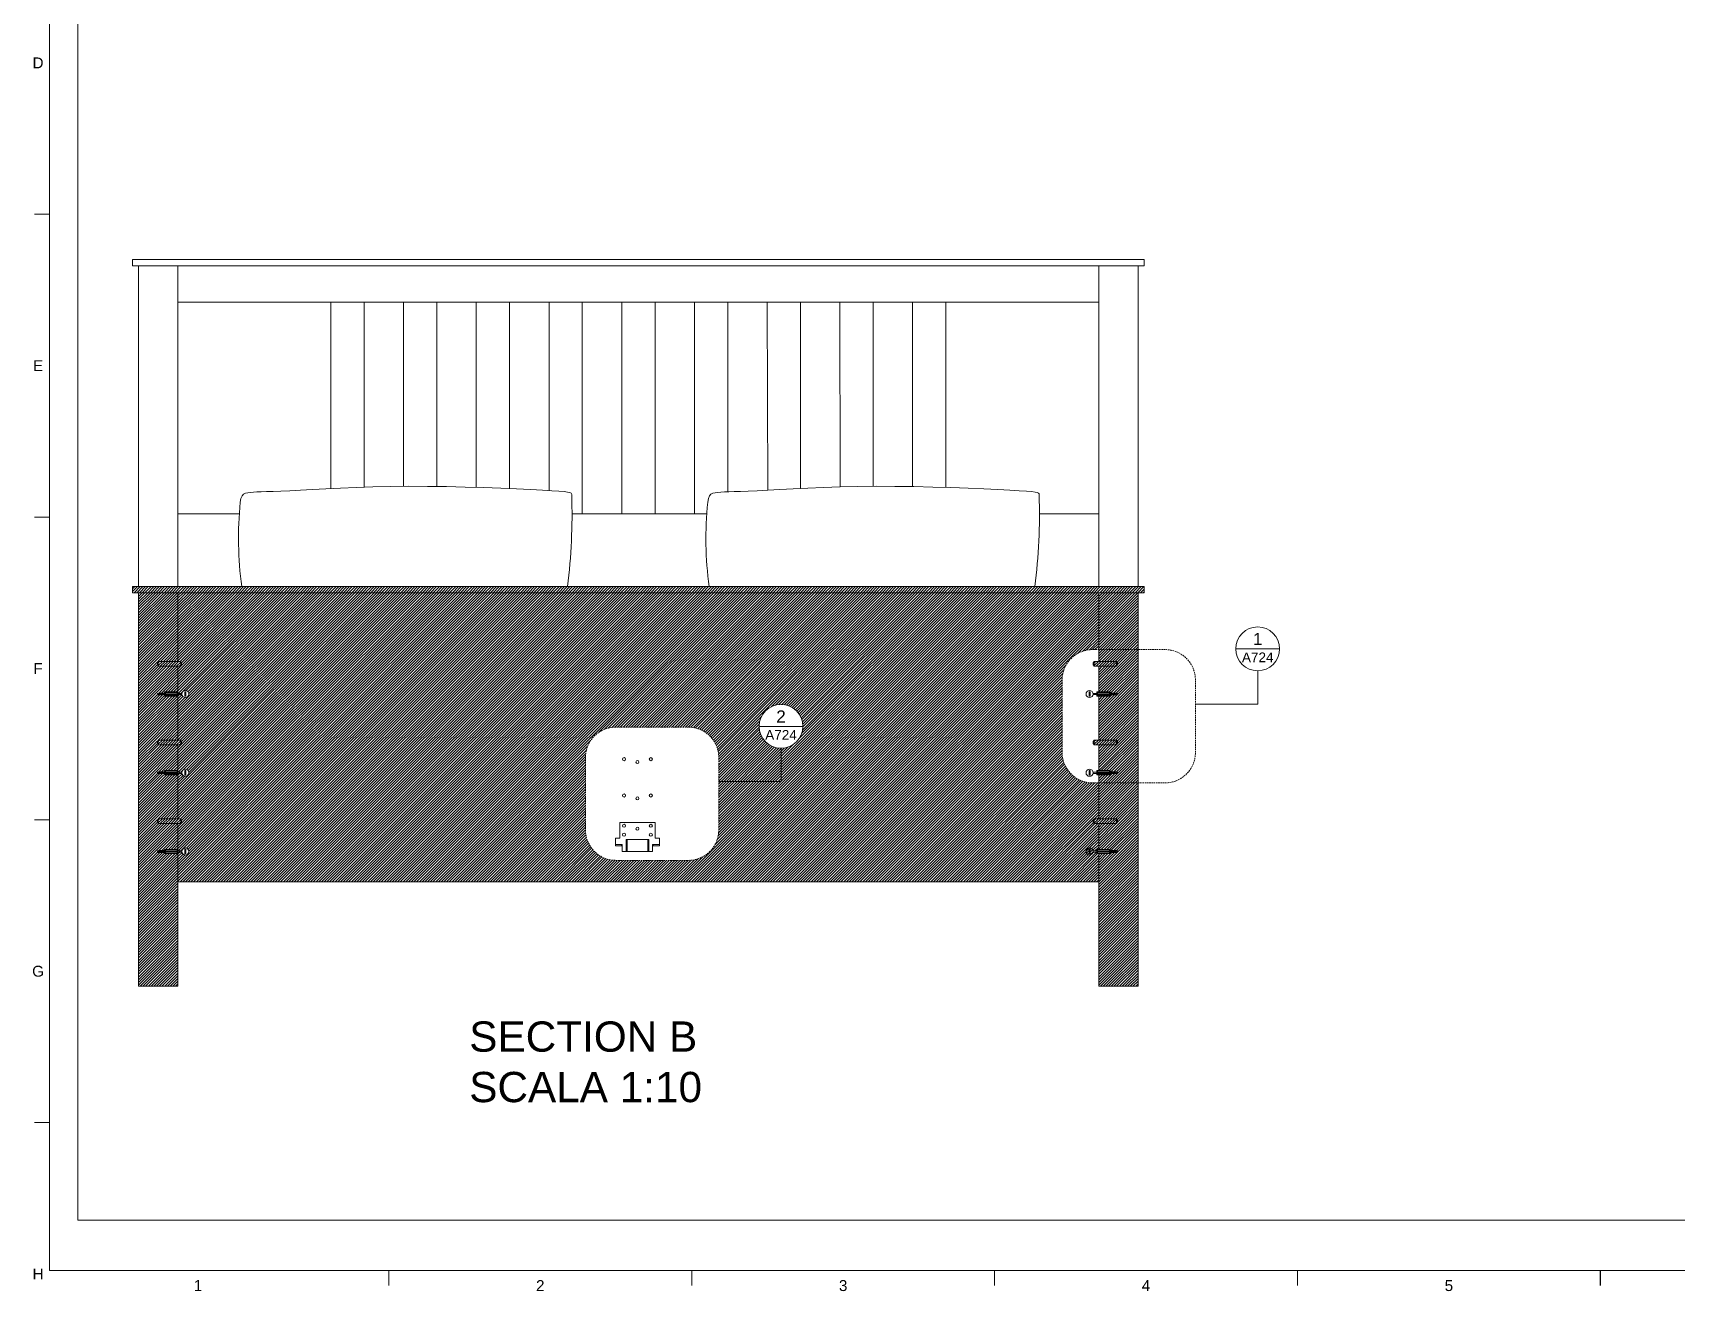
# Paper-space layout 'A721' of a CAD drawing. Header units: centimetres, sheet in millimetres. Extents: x 14 to 580, y 6 to 411.
# Drawn here: x 14.4 to 285.7, y 5.7 to 213.5 of the extents above; entities that cross this region are included whole.
import ezdxf
from ezdxf.enums import TextEntityAlignment as Align

# ---------------------------------------------------------------- set-up
doc = ezdxf.new("R2010")
doc.units = ezdxf.units.CM
doc.linetypes.add('DASHED', pattern=[0.75, 0.5, -0.25])
for name, color, linetype, lineweight in [('A-ANNO-SYMB', 3, 'Continuous', 18), ('A-ELEV-MBE', 8, 'Continuous', 18), ('A-SECT-MCUT1', 7, 'Continuous', 13), ('G-ANNO-NPLT', 2, 'Continuous', 18), ('G-ANNO-TEXT', 3, 'Continuous', 18), ('G-ANNO-TTLB', 3, 'Continuous', 18)]:
    doc.layers.add(name, color=color, linetype=linetype, lineweight=lineweight)
doc.styles.add('ARIAL', font='arial.ttf')
pattern_1 = [(45, (-1206.0483, 437.87642), (-0.2245064, 0.2245064), [])]

# ---------------------------------------------------------------- blocks, each defined once
blk = doc.blocks.new('DETAGLI')
at = {"layer": 'A-ANNO-SYMB', "linetype": 'Continuous'}
blk.add_line((486.66, 356.17), (504.76, 356.17), dxfattribs=at)
blk.add_circle((495.71, 356.17), 9.05, dxfattribs=at)
for tag, p in [('TAVOLA', (495.71, 362.76)), ('SEZIONE', (495.71, 354.67))]:
    blk.add_attdef(tag, text='', height=5, dxfattribs=at).set_placement(p, align=Align.TOP_CENTER)

psp = doc.layouts.new('A721')

# ---------------------------------------------------------------- hatches: boundary and pattern name
at = {"layer": 'A-ELEV-MBE'}
h = psp.add_hatch(dxfattribs=at)
h.set_pattern_fill('ANSI31', color=256, scale=0.1)
h.set_pattern_definition(pattern_1)
h.paths.add_polyline_path([(197.88, 122.03), (196.88, 122.03), (190.38, 122.03), (38.38, 122.03), (31.88, 122.03), (30.88, 122.03), (30.88, 121.03), (197.88, 121.03)])
h = psp.add_hatch(dxfattribs=at)
h.set_pattern_fill('ANSI31', color=256, scale=0.1)
h.set_pattern_definition(pattern_1)
h.paths.add_polyline_path([(38.38, 77.94), (35.94, 77.94), (36.01, 78.18), (35.89, 78.18), (35.86, 78.09), (35.36, 78.09), (35.39, 78.18), (35.26, 78.18), (35.24, 78.09), (34.98, 78.09), (34.98, 78.41), (35.21, 78.41), (35.23, 78.49), (35.48, 78.49), (35.48, 78.49), (35.85, 78.49), (35.83, 78.41), (35.95, 78.41), (36.02, 78.64), (38.38, 78.64), (38.38, 82.89), (35.13, 82.89), (34.98, 83.14), (34.98, 83.69), (38.38, 83.69), (38.38, 90.94), (35.94, 90.94), (36.01, 91.18), (35.89, 91.18), (35.86, 91.09), (35.36, 91.09), (35.39, 91.18), (35.26, 91.18), (35.24, 91.09), (34.98, 91.09), (34.98, 91.41), (35.21, 91.41), (35.23, 91.49), (35.48, 91.49), (35.48, 91.49), (35.85, 91.49), (35.83, 91.41), (35.95, 91.41), (36.02, 91.64), (38.38, 91.64), (38.38, 95.89), (35.13, 95.89), (34.98, 96.14), (34.98, 96.69), (38.38, 96.69), (38.38, 103.94), (35.94, 103.94), (36.01, 104.18), (35.89, 104.18), (35.86, 104.09), (35.36, 104.09), (35.39, 104.18), (35.26, 104.18), (35.24, 104.09), (34.98, 104.09), (34.98, 104.41), (35.21, 104.41), (35.23, 104.49), (35.48, 104.49), (35.48, 104.49), (35.85, 104.49), (35.83, 104.41), (35.95, 104.41), (36.02, 104.64), (38.38, 104.64), (38.38, 108.89), (35.13, 108.89), (34.98, 109.14), (34.98, 109.69), (38.38, 109.69), (38.38, 121.03), (31.88, 121.03), (31.88, 56.03), (38.38, 56.03)])
h = psp.add_hatch(dxfattribs=at)
h.set_pattern_fill('ANSI31', color=256, scale=0.1)
h.paths.add_polyline_path([(189.34, 111.63), (190.38, 111.63), (190.38, 121.03), (38.38, 121.03), (38.38, 109.69), (38.83, 109.69), (38.98, 109.44), (38.98, 109.14), (38.83, 108.89), (38.38, 108.89), (38.38, 104.64), (38.38, 104.39), (39.03, 104.39, -0.916908), (40.18, 104.29, -0.916908), (39.03, 104.19), (38.38, 104.19), (38.38, 103.94), (38.38, 96.69), (38.83, 96.69), (38.98, 96.44), (38.98, 96.14), (38.83, 95.89), (38.38, 95.89), (38.38, 91.64), (38.38, 91.39), (39.03, 91.39, -0.916908), (40.18, 91.29, -0.916908), (39.03, 91.19), (38.38, 91.19), (38.38, 90.94), (38.38, 83.69), (38.83, 83.69), (38.98, 83.44), (38.98, 83.14), (38.83, 82.89), (38.38, 82.89), (38.38, 78.64), (38.38, 78.39), (39.03, 78.39, -0.916908), (40.18, 78.29, -0.916908), (39.03, 78.19), (38.38, 78.19), (38.38, 77.94), (38.38, 73.29), (190.38, 73.29), (190.38, 77.94), (190.08, 77.94), (190.08, 78.19), (189.43, 78.19, -0.916908), (188.28, 78.29, -0.916908), (189.43, 78.39), (190.08, 78.39), (190.08, 78.64), (190.2, 78.64), (190.38, 78.64), (190.38, 82.89), (189.63, 82.89), (189.48, 83.14), (189.48, 83.44), (189.63, 83.69), (190.38, 83.69), (190.38, 89.63), (189.34, 89.63, -0.414214), (184.34, 94.63), (184.34, 106.63, -0.414214)])
h.paths.add_polyline_path([(110.65, 98.83), (122.65, 98.83, -0.414214), (127.65, 93.83), (127.65, 89.83), (137.93, 89.83), (137.93, 95.33, -0.414214), (134.31, 98.95, -1), (141.55, 98.95, -0.414214), (137.93, 95.33), (137.93, 89.83), (127.65, 89.83), (127.65, 81.83, -0.414214), (122.65, 76.83), (110.65, 76.83, -0.414214), (105.65, 81.83), (105.65, 93.83, -0.414214)], flags=16)
h.paths.add_polyline_path([(112.26, 93.54, -1), (111.76, 93.54, -1)], flags=0)
h.paths.add_polyline_path([(114.48, 93.06, -1), (113.98, 93.06, -1)], flags=0)
h.paths.add_polyline_path([(116.69, 93.54, -1), (116.19, 93.54, -1)], flags=0)
h.paths.add_polyline_path([(112.26, 87.54, -1), (111.76, 87.54, -1)], flags=0)
h.paths.add_polyline_path([(114.48, 87.06, -1), (113.98, 87.06, -1)], flags=0)
h.paths.add_polyline_path([(116.69, 87.54, -1), (116.19, 87.54, -1)], flags=0)
h.paths.add_polyline_path([(111.31, 83.1), (117.15, 83.1), (117.15, 80.5), (117.87, 80.5), (117.87, 79.25), (116.83, 79.25), (116.83, 79.46), (116.73, 79.46), (116.73, 78.29), (111.73, 78.29), (111.73, 79.46), (111.62, 79.46), (111.62, 79.25), (110.58, 79.25), (110.58, 80.5), (111.31, 80.5)], flags=0)
h.paths.add_polyline_path([(112.26, 82.54, -1), (111.76, 82.54, -1)], flags=0)
h.paths.add_polyline_path([(114.48, 82.06, -1), (113.98, 82.06, -1)], flags=0)
h.paths.add_polyline_path([(112.26, 81.07, -1), (111.76, 81.07, -1)], flags=0)
h.paths.add_polyline_path([(116.69, 82.54, -1), (116.19, 82.54, -1)], flags=0)
h.paths.add_polyline_path([(116.69, 81.07, -1), (116.19, 81.07, -1)], flags=0)
h.paths.add_polyline_path([(136.65, 99.08), (139.21, 99.08), (139.21, 102.1), (136.65, 102.1)], flags=8)
h.paths.add_polyline_path([(134.92, 96.35), (140.95, 96.35), (140.95, 98.76), (134.92, 98.76)], flags=24)
h = psp.add_hatch(dxfattribs=at)
h.set_pattern_fill('ANSI31', color=256, scale=0.1)
h.set_pattern_definition(pattern_1)
h.paths.add_polyline_path([(196.88, 121.03), (190.38, 121.03), (190.38, 109.69), (193.33, 109.69), (193.48, 109.44), (193.48, 108.89), (190.38, 108.89), (190.38, 104.64), (192.28, 104.64), (192.28, 103.94), (190.38, 103.94), (190.38, 96.69), (193.33, 96.69), (193.48, 96.44), (193.48, 95.89), (190.38, 95.89), (190.38, 91.64), (192.28, 91.64), (192.28, 90.94), (190.38, 90.94), (190.38, 83.69), (193.33, 83.69), (193.48, 83.44), (193.48, 82.89), (190.38, 82.89), (190.38, 78.64), (192.28, 78.64), (192.28, 77.94), (190.38, 77.94), (190.38, 56.03), (196.88, 56.03)])
h = psp.add_hatch(dxfattribs=at)
h.set_pattern_fill('ANSI31', color=256, scale=0.1)
h.set_pattern_definition(pattern_1)
h.paths.add_polyline_path([(39.03, 91.19), (38.38, 91.19), (38.38, 91.39), (39.03, 91.39)], flags=17)
h = psp.add_hatch(dxfattribs=at)
h.set_pattern_fill('ANSI31', color=256, scale=0.1)
h.set_pattern_definition(pattern_1)
h.paths.add_polyline_path([(188.28, 78.29, -0.916908), (189.43, 78.39, -1.090622)], flags=17)
h = psp.add_hatch(dxfattribs=at)
h.set_pattern_fill('ANSI31', color=256, scale=0.1)
h.set_pattern_definition(pattern_1)
h.paths.add_polyline_path([(39.03, 78.19), (38.38, 78.19), (38.38, 78.39), (39.03, 78.39)], flags=17)
at = {"layer": 'A-SECT-MCUT1'}
h = psp.add_hatch(dxfattribs=at)
h.set_pattern_fill('ANSI31', color=256, scale=0.1)
h.set_pattern_definition([(45, (-711.68312, 106.67208), (-0.2245064, 0.2245064), [])])
h.paths.add_polyline_path([(35.13, 109.69), (35.13, 108.89), (38.83, 108.89), (38.83, 109.69)])
h = psp.add_hatch(dxfattribs=at)
h.set_pattern_fill('ANSI31', color=256, scale=0.1)
h.set_pattern_definition([(45, (-953.18312, 106.67208), (-0.2245064, 0.2245064), [])])
h.paths.add_polyline_path([(189.63, 109.69), (189.63, 108.89), (193.33, 108.89), (193.33, 109.69)])
h = psp.add_hatch(dxfattribs=at)
h.set_pattern_fill('ANSI31', color=256, scale=0.1)
h.set_pattern_definition([(45, (-711.68312, 93.67208), (-0.2245064, 0.2245064), [])])
h.paths.add_polyline_path([(35.13, 96.69), (35.13, 95.89), (38.83, 95.89), (38.83, 96.69)])
h = psp.add_hatch(dxfattribs=at)
h.set_pattern_fill('ANSI31', color=256, scale=0.1)
h.set_pattern_definition([(45, (-953.18312, 93.67208), (-0.2245064, 0.2245064), [])])
h.paths.add_polyline_path([(189.63, 96.69), (189.63, 95.89), (193.33, 95.89), (193.33, 96.69)])
h = psp.add_hatch(dxfattribs=at)
h.set_pattern_fill('ANSI31', color=256, scale=0.1)
h.set_pattern_definition([(45, (-711.68312, 80.67208), (-0.2245064, 0.2245064), [])])
h.paths.add_polyline_path([(35.13, 83.69), (35.13, 82.89), (38.83, 82.89), (38.83, 83.69)])
h = psp.add_hatch(dxfattribs=at)
h.set_pattern_fill('ANSI31', color=256, scale=0.1)
h.set_pattern_definition([(45, (-953.18312, 80.67208), (-0.2245064, 0.2245064), [])])
h.paths.add_polyline_path([(189.63, 83.69), (189.63, 82.89), (193.33, 82.89), (193.33, 83.69)])

# ---------------------------------------------------------------- linework, layer by layer
at = {"layer": 'A-ANNO-SYMB'}
for p, q in [((216.63, 108.13), (216.63, 102.63)), ((216.63, 102.63), (206.34, 102.63)), ((137.93, 95.33), (137.93, 89.83)), ((137.93, 89.83), (127.65, 89.83))]:
    psp.add_line(p, q, dxfattribs=at)
at = {"layer": 'A-ANNO-SYMB', "linetype": 'DASHED', "ltscale": 0.5}
for points in [[(189.34, 89.63), (201.34, 89.63, 0.414214), (206.34, 94.63), (206.34, 106.63, 0.414214), (201.34, 111.63), (189.34, 111.63, 0.414214), (184.34, 106.63), (184.34, 94.63, 0.414214)], [(110.65, 76.83), (122.65, 76.83, 0.414214), (127.65, 81.83), (127.65, 93.83, 0.414214), (122.65, 98.83), (110.65, 98.83, 0.414214), (105.65, 93.83), (105.65, 81.83, 0.414214)]]:
    psp.add_lwpolyline(points, format="xyb", close=True, dxfattribs=at)
at = {"layer": 'A-ELEV-MBE'}
for p, q in [((31.88, 176.03), (30.88, 176.03)), ((30.88, 176.03), (30.88, 175.03)), ((30.88, 175.03), (197.88, 175.03)), ((190.38, 176.03), (31.88, 176.03)), ((31.88, 175.03), (31.88, 122.03)), ((38.38, 175.03), (38.38, 169.03)), ((190.38, 176.03), (196.88, 176.03)), ((190.38, 122.03), (190.38, 175.03)), ((197.88, 176.03), (196.88, 176.03)), ((196.88, 175.03), (196.88, 122.03)), ((197.88, 175.03), (197.88, 176.03)), ((38.38, 169.03), (38.38, 122.03)), ((38.38, 169.03), (63.63, 169.03)), ((63.63, 169.03), (63.63, 138.23)), ((63.63, 169.03), (69.13, 169.03)), ((69.13, 169.03), (69.13, 138.45)), ((69.13, 169.03), (75.63, 169.03)), ((75.63, 169.03), (75.63, 138.59)), ((75.63, 169.03), (81.13, 169.03)), ((81.13, 169.03), (81.13, 138.57)), ((81.13, 169.03), (87.63, 169.03)), ((87.63, 169.03), (87.63, 138.43)), ((87.63, 169.03), (93.13, 169.03)), ((93.13, 169.03), (93.13, 138.23)), ((93.13, 169.03), (99.63, 169.03)), ((99.63, 169.03), (99.63, 137.9)), ((99.63, 169.03), (105.13, 169.03)), ((105.13, 169.03), (105.13, 134.03)), ((105.13, 169.03), (111.63, 169.03)), ((111.63, 169.03), (111.63, 134.03)), ((111.63, 169.03), (117.13, 169.03)), ((117.13, 169.03), (117.13, 134.03)), ((117.13, 169.03), (123.63, 169.03)), ((123.63, 169.03), (123.63, 134.03)), ((123.63, 169.03), (129.13, 169.03)), ((129.13, 169.03), (129.13, 137.66)), ((129.13, 169.03), (135.63, 169.03)), ((135.63, 169.03), (135.76, 137.96)), ((135.63, 169.03), (141.13, 169.03)), ((141.13, 169.03), (141.13, 138.24)), ((141.13, 169.03), (147.63, 169.03)), ((147.63, 169.03), (147.72, 138.5)), ((147.63, 169.03), (153.13, 169.03)), ((153.13, 169.03), (153.13, 138.59)), ((153.13, 169.03), (159.63, 169.03)), ((159.63, 169.03), (159.63, 138.55)), ((159.63, 169.03), (165.13, 169.03)), ((165.13, 169.03), (165.13, 138.42)), ((165.13, 169.03), (190.38, 169.03)), ((67.81, 138.41), (65.22, 138.3)), ((70.56, 138.5), (67.81, 138.41)), ((73.46, 138.57), (70.56, 138.5)), ((76.47, 138.6), (73.46, 138.57)), ((79.57, 138.59), (76.47, 138.6)), ((82.71, 138.55), (79.57, 138.59)), ((85.81, 138.48), (82.71, 138.55)), ((88.82, 138.39), (85.81, 138.48)), ((91.66, 138.29), (88.82, 138.39)), ((144.97, 138.41), (142.38, 138.3)), ((147.72, 138.5), (144.97, 138.41)), ((150.62, 138.57), (147.72, 138.5)), ((153.63, 138.6), (150.62, 138.57)), ((156.73, 138.59), (153.63, 138.6)), ((159.87, 138.55), (156.73, 138.59)), ((162.97, 138.48), (159.87, 138.55)), ((165.98, 138.39), (162.97, 138.48)), ((168.82, 138.29), (165.98, 138.39)), ((48.78, 136.59), (48.67, 135.97)), ((48.96, 137.02), (48.78, 136.59)), ((49.21, 137.28), (48.96, 137.02)), ((49.53, 137.44), (49.21, 137.28)), ((49.9, 137.52), (49.53, 137.44)), ((50.32, 137.58), (49.9, 137.52)), ((50.82, 137.63), (50.32, 137.58)), ((51.42, 137.66), (50.82, 137.63)), ((52.14, 137.69), (51.42, 137.66)), ((53.02, 137.72), (52.14, 137.69)), ((54.08, 137.75), (53.02, 137.72)), ((55.34, 137.8), (54.08, 137.75)), ((56.84, 137.87), (55.34, 137.8)), ((58.6, 137.96), (56.84, 137.87)), ((60.59, 138.07), (58.6, 137.96)), ((62.8, 138.19), (60.59, 138.07)), ((65.22, 138.3), (62.8, 138.19)), ((94.27, 138.18), (91.66, 138.29)), ((96.59, 138.07), (94.27, 138.18)), ((98.55, 137.97), (96.59, 138.07)), ((100.1, 137.87), (98.55, 137.97)), ((101.27, 137.79), (100.1, 137.87)), ((102.12, 137.72), (101.27, 137.79)), ((102.71, 137.64), (102.12, 137.72)), ((103.07, 137.56), (102.71, 137.64)), ((103.27, 137.48), (103.07, 137.56)), ((103.35, 137.38), (103.27, 137.48)), ((103.38, 137.27), (103.35, 137.38)), ((103.38, 137.13), (103.38, 137.27)), ((125.94, 136.59), (125.84, 135.97)), ((126.12, 137.02), (125.94, 136.59)), ((126.37, 137.28), (126.12, 137.02)), ((126.69, 137.44), (126.37, 137.28)), ((127.06, 137.52), (126.69, 137.44)), ((127.48, 137.58), (127.06, 137.52)), ((127.98, 137.63), (127.48, 137.58)), ((128.58, 137.66), (127.98, 137.63)), ((129.3, 137.69), (128.58, 137.66)), ((130.18, 137.72), (129.3, 137.69)), ((131.24, 137.75), (130.18, 137.72)), ((132.5, 137.8), (131.24, 137.75)), ((134, 137.87), (132.5, 137.8)), ((135.76, 137.96), (134, 137.87)), ((137.75, 138.07), (135.76, 137.96)), ((139.96, 138.19), (137.75, 138.07)), ((142.38, 138.3), (139.96, 138.19)), ((171.43, 138.18), (168.82, 138.29)), ((173.75, 138.07), (171.43, 138.18)), ((175.71, 137.97), (173.75, 138.07)), ((177.26, 137.87), (175.71, 137.97)), ((178.43, 137.79), (177.26, 137.87)), ((179.28, 137.72), (178.43, 137.79)), ((179.87, 137.64), (179.28, 137.72)), ((180.23, 137.56), (179.87, 137.64)), ((180.43, 137.48), (180.23, 137.56)), ((180.52, 137.38), (180.43, 137.48)), ((180.54, 137.27), (180.52, 137.38)), ((180.55, 137.13), (180.54, 137.27)), ((38.38, 134.03), (48.51, 134.03)), ((103.43, 134.03), (125.67, 134.03)), ((180.59, 134.03), (190.38, 134.03)), ((31.88, 122.03), (30.88, 122.03)), ((30.88, 122.03), (30.88, 121.03)), ((30.88, 121.03), (197.88, 121.03)), ((38.38, 122.03), (31.88, 122.03)), ((31.88, 121.03), (31.88, 56.03)), ((38.38, 122.03), (190.38, 122.03)), ((38.38, 109.69), (38.38, 121.03)), ((190.38, 122.03), (196.88, 122.03)), ((190.38, 121.03), (190.38, 109.69)), ((197.88, 122.03), (196.88, 122.03)), ((196.88, 121.03), (196.88, 56.03)), ((197.88, 121.03), (197.88, 122.03)), ((38.38, 104.64), (38.38, 108.89)), ((190.38, 108.89), (190.38, 104.64)), ((38.38, 96.69), (38.38, 103.94)), ((190.38, 103.94), (190.38, 96.69)), ((38.38, 91.64), (38.38, 95.89)), ((190.38, 95.89), (190.38, 91.64)), ((38.38, 83.69), (38.38, 90.94)), ((190.38, 90.94), (190.38, 83.69)), ((38.38, 78.64), (38.38, 82.89)), ((190.38, 82.89), (190.38, 78.64)), ((38.38, 56.03), (38.38, 77.94)), ((190.38, 77.94), (190.38, 56.03)), ((131.13, 73.29), (38.38, 73.29)), ((38.38, 73.29), (190.38, 73.29)), ((31.88, 56.03), (38.38, 56.03)), ((196.88, 56.03), (190.38, 56.03))]:
    psp.add_line(p, q, dxfattribs=at)
for centre, radius, start, end in [((107.71, 130.01), 59.34, 174.2398, 187.7322), ((7.17, 134.04), 96.26, 352.8333, 1.8403), ((184.87, 130.01), 59.34, 174.2398, 187.7322), ((84.33, 134.04), 96.26, 352.8333, 1.8403)]:
    psp.add_arc(centre, radius, start, end, dxfattribs=at)
at = {"layer": 'A-SECT-MCUT1'}
for p, q in [((34.98, 109.44), (35.13, 109.69)), ((34.98, 109.44), (34.98, 109.14)), ((34.98, 109.14), (35.13, 108.89)), ((35.13, 109.69), (35.13, 108.89)), ((35.13, 109.69), (38.83, 109.69)), ((35.13, 108.89), (38.83, 108.89)), ((38.83, 109.69), (38.83, 108.89)), ((38.83, 109.69), (38.98, 109.44)), ((38.98, 109.14), (38.83, 108.89)), ((38.98, 109.14), (38.98, 109.44)), ((189.63, 109.69), (189.48, 109.44)), ((189.48, 109.14), (189.48, 109.44)), ((189.48, 109.14), (189.63, 108.89)), ((189.63, 109.69), (189.63, 108.89)), ((193.33, 109.69), (189.63, 109.69)), ((193.33, 108.89), (189.63, 108.89)), ((193.33, 109.69), (193.33, 108.89)), ((193.48, 109.44), (193.33, 109.69)), ((193.48, 109.14), (193.33, 108.89)), ((193.48, 109.44), (193.48, 109.14)), ((34.98, 104.41), (34.98, 104.18)), ((35.12, 104.09), (35.23, 104.49)), ((35.24, 104.09), (35.36, 104.49)), ((35.36, 104.09), (35.48, 104.49)), ((35.49, 104.09), (35.61, 104.49)), ((35.61, 104.09), (35.73, 104.49)), ((35.74, 104.09), (35.85, 104.49)), ((35.86, 104.09), (35.98, 104.49)), ((35.99, 104.09), (36.1, 104.49)), ((36.18, 104.64), (36.18, 103.94)), ((38.38, 104.64), (36.18, 104.64)), ((36.18, 104.64), (36.3, 104.64)), ((38.38, 103.94), (36.18, 103.94)), ((36.3, 104.64), (36.3, 103.94)), ((38.26, 104.54), (36.3, 104.54)), ((36.3, 104.34), (38.26, 104.34)), ((36.3, 104.24), (38.26, 104.24)), ((38.26, 104.04), (36.3, 104.04)), ((38.38, 104.64), (38.26, 104.64)), ((38.26, 104.64), (38.26, 103.94)), ((38.38, 104.64), (38.38, 103.94)), ((39.03, 104.39), (38.38, 104.39)), ((39.03, 104.19), (38.38, 104.19)), ((39.02, 104.29), (39.02, 104.29)), ((39.52, 104.65), (39.52, 103.93)), ((39.68, 103.93), (39.68, 104.65)), ((188.78, 103.93), (188.78, 104.65)), ((188.94, 104.65), (188.94, 103.93)), ((189.43, 104.39), (190.08, 104.39)), ((189.43, 104.19), (190.08, 104.19)), ((189.44, 104.29), (189.44, 104.29)), ((190.08, 104.64), (190.08, 103.94)), ((190.08, 104.64), (192.28, 104.64)), ((190.08, 103.94), (192.28, 103.94)), ((190.2, 104.64), (190.2, 103.94)), ((190.2, 104.54), (192.16, 104.54)), ((192.16, 104.34), (190.2, 104.34)), ((192.16, 104.24), (190.2, 104.24)), ((190.2, 104.04), (192.16, 104.04)), ((192.28, 104.64), (192.16, 104.64)), ((192.16, 104.64), (192.16, 103.94)), ((192.28, 104.64), (192.28, 103.94)), ((192.47, 104.09), (192.35, 104.49)), ((192.59, 104.09), (192.48, 104.49)), ((192.72, 104.09), (192.6, 104.49)), ((192.84, 104.09), (192.73, 104.49)), ((192.97, 104.09), (192.85, 104.49)), ((193.09, 104.09), (192.98, 104.49)), ((193.22, 104.09), (193.1, 104.49)), ((193.34, 104.09), (193.22, 104.49)), ((193.48, 104.41), (193.48, 104.18)), ((34.98, 96.44), (35.13, 96.69)), ((34.98, 96.44), (34.98, 96.14)), ((34.98, 96.14), (35.13, 95.89)), ((35.13, 96.69), (35.13, 95.89)), ((35.13, 96.69), (38.83, 96.69)), ((35.13, 95.89), (38.83, 95.89)), ((38.83, 96.69), (38.83, 95.89)), ((38.83, 96.69), (38.98, 96.44)), ((38.98, 96.14), (38.83, 95.89)), ((38.98, 96.14), (38.98, 96.44)), ((189.63, 96.69), (189.48, 96.44)), ((189.48, 96.14), (189.48, 96.44)), ((189.48, 96.14), (189.63, 95.89)), ((189.63, 96.69), (189.63, 95.89)), ((193.33, 96.69), (189.63, 96.69)), ((193.33, 95.89), (189.63, 95.89)), ((193.33, 96.69), (193.33, 95.89)), ((193.48, 96.44), (193.33, 96.69)), ((193.48, 96.14), (193.33, 95.89)), ((193.48, 96.44), (193.48, 96.14)), ((34.98, 91.41), (34.98, 91.18)), ((35.12, 91.09), (35.23, 91.49)), ((35.24, 91.09), (35.36, 91.49)), ((35.36, 91.09), (35.48, 91.49)), ((35.49, 91.09), (35.61, 91.49)), ((35.61, 91.09), (35.73, 91.49)), ((35.74, 91.09), (35.85, 91.49)), ((35.86, 91.09), (35.98, 91.49)), ((35.99, 91.09), (36.1, 91.49)), ((36.18, 91.64), (36.18, 90.94)), ((38.38, 91.64), (36.18, 91.64)), ((36.18, 91.64), (36.3, 91.64)), ((38.38, 90.94), (36.18, 90.94)), ((36.3, 91.64), (36.3, 90.94)), ((38.26, 91.54), (36.3, 91.54)), ((36.3, 91.34), (38.26, 91.34)), ((36.3, 91.24), (38.26, 91.24)), ((38.26, 91.04), (36.3, 91.04)), ((38.38, 91.64), (38.26, 91.64)), ((38.26, 91.64), (38.26, 90.94)), ((38.38, 91.64), (38.38, 90.94)), ((39.03, 91.39), (38.38, 91.39)), ((39.03, 91.19), (38.38, 91.19)), ((39.02, 91.29), (39.02, 91.29)), ((39.52, 91.65), (39.52, 90.93)), ((39.68, 90.93), (39.68, 91.65)), ((188.78, 90.93), (188.78, 91.65)), ((188.94, 91.65), (188.94, 90.93)), ((189.43, 91.39), (190.08, 91.39)), ((189.43, 91.19), (190.08, 91.19)), ((189.44, 91.29), (189.44, 91.29)), ((190.08, 91.64), (192.28, 91.64)), ((190.08, 91.64), (190.08, 90.94)), ((190.08, 90.94), (192.28, 90.94)), ((190.2, 91.54), (192.16, 91.54)), ((190.2, 91.54), (190.2, 91.04)), ((192.16, 91.34), (190.2, 91.34)), ((192.16, 91.24), (190.2, 91.24)), ((190.2, 91.04), (192.16, 91.04)), ((192.28, 91.64), (192.16, 91.64)), ((192.16, 91.64), (192.16, 90.94)), ((192.28, 91.64), (192.28, 90.94)), ((192.47, 91.09), (192.35, 91.49)), ((192.59, 91.09), (192.48, 91.49)), ((192.72, 91.09), (192.6, 91.49)), ((192.84, 91.09), (192.73, 91.49)), ((192.97, 91.09), (192.85, 91.49)), ((193.09, 91.09), (192.98, 91.49)), ((193.22, 91.09), (193.1, 91.49)), ((193.34, 91.09), (193.22, 91.49)), ((193.48, 91.41), (193.48, 91.18)), ((34.98, 83.44), (35.13, 83.69)), ((34.98, 83.44), (34.98, 83.14)), ((34.98, 83.14), (35.13, 82.89)), ((35.13, 83.69), (35.13, 82.89)), ((35.13, 83.69), (38.83, 83.69)), ((35.13, 82.89), (38.83, 82.89)), ((38.83, 83.69), (38.83, 82.89)), ((38.83, 83.69), (38.98, 83.44)), ((38.98, 83.14), (38.83, 82.89)), ((38.98, 83.14), (38.98, 83.44)), ((111.31, 83.1), (111.31, 80.5)), ((117.15, 83.1), (117.15, 80.5)), ((189.63, 83.69), (189.48, 83.44)), ((189.48, 83.14), (189.48, 83.44)), ((189.48, 83.14), (189.63, 82.89)), ((189.63, 83.69), (189.63, 82.89)), ((193.33, 83.69), (189.63, 83.69)), ((193.33, 82.89), (189.63, 82.89)), ((193.33, 83.69), (193.33, 82.89)), ((193.48, 83.44), (193.33, 83.69)), ((193.48, 83.14), (193.33, 82.89)), ((193.48, 83.44), (193.48, 83.14)), ((111.31, 80.5), (110.58, 80.5)), ((111.73, 79.46), (110.58, 79.46)), ((111.62, 79.25), (110.58, 79.25)), ((111.62, 79.46), (111.62, 79.25)), ((111.73, 79.46), (111.73, 78.29)), ((112.35, 78.29), (112.35, 80.27)), ((112.35, 80.27), (116.1, 80.27)), ((112.51, 80.27), (112.51, 78.29)), ((115.95, 80.27), (115.95, 78.29)), ((116.1, 78.29), (116.1, 80.27)), ((116.73, 79.46), (116.73, 78.29)), ((116.73, 79.46), (117.87, 79.46)), ((116.83, 79.46), (116.83, 79.25)), ((116.83, 79.25), (117.87, 79.25)), ((117.15, 80.5), (117.87, 80.5)), ((34.98, 78.41), (34.98, 78.18)), ((35.12, 78.09), (35.23, 78.49)), ((35.24, 78.09), (35.36, 78.49)), ((35.36, 78.09), (35.48, 78.49)), ((35.49, 78.09), (35.61, 78.49)), ((35.61, 78.09), (35.73, 78.49)), ((35.74, 78.09), (35.85, 78.49)), ((35.86, 78.09), (35.98, 78.49)), ((35.99, 78.09), (36.1, 78.49)), ((36.18, 78.64), (36.18, 77.94)), ((38.38, 78.64), (36.18, 78.64)), ((36.18, 78.64), (36.3, 78.64)), ((38.38, 77.94), (36.18, 77.94)), ((36.3, 78.64), (36.3, 77.94)), ((38.26, 78.54), (36.3, 78.54)), ((36.3, 78.34), (38.26, 78.34)), ((36.3, 78.24), (38.26, 78.24)), ((38.26, 78.04), (36.3, 78.04)), ((38.38, 78.64), (38.26, 78.64)), ((38.26, 78.64), (38.26, 77.94)), ((38.38, 78.64), (38.38, 77.94)), ((39.03, 78.39), (38.38, 78.39)), ((39.03, 78.19), (38.38, 78.19)), ((39.02, 78.29), (39.02, 78.29)), ((39.52, 78.65), (39.52, 77.93)), ((39.68, 77.93), (39.68, 78.65)), ((188.78, 77.93), (188.78, 78.65)), ((188.94, 78.65), (188.94, 77.93)), ((189.43, 78.39), (190.08, 78.39)), ((189.43, 78.19), (190.08, 78.19)), ((189.44, 78.29), (189.44, 78.29)), ((190.08, 78.64), (190.08, 77.94)), ((190.08, 78.64), (192.28, 78.64)), ((190.08, 78.64), (190.2, 78.64)), ((190.08, 77.94), (192.28, 77.94)), ((190.2, 78.64), (190.2, 77.94)), ((190.2, 78.54), (192.16, 78.54)), ((192.16, 78.34), (190.2, 78.34)), ((192.16, 78.24), (190.2, 78.24)), ((190.2, 78.04), (192.16, 78.04)), ((192.28, 78.64), (192.16, 78.64)), ((192.16, 78.64), (192.16, 77.94)), ((192.28, 78.64), (192.28, 77.94)), ((192.47, 78.09), (192.35, 78.49)), ((192.59, 78.09), (192.48, 78.49)), ((192.72, 78.09), (192.6, 78.49)), ((192.84, 78.09), (192.73, 78.49)), ((192.97, 78.09), (192.85, 78.49)), ((193.09, 78.09), (192.98, 78.49)), ((193.22, 78.09), (193.1, 78.49)), ((193.34, 78.09), (193.22, 78.49)), ((193.48, 78.41), (193.48, 78.18))]:
    psp.add_line(p, q, dxfattribs=at)
for points in [[(36.18, 104.41), (34.98, 104.41)], [(34.98, 104.18), (36.18, 104.18)], [(192.28, 104.41), (193.48, 104.41)], [(193.48, 104.18), (192.28, 104.18)], [(36.18, 91.41), (34.98, 91.41)], [(34.98, 91.18), (36.18, 91.18)], [(192.28, 91.41), (193.48, 91.41)], [(193.48, 91.18), (192.28, 91.18)], [(117.15, 83.1), (111.31, 83.1)], [(110.58, 80.5), (110.58, 79.25)], [(117.87, 79.25), (117.87, 80.5)], [(36.18, 78.41), (34.98, 78.41)], [(34.98, 78.18), (36.18, 78.18)], [(111.73, 78.29), (116.73, 78.29)], [(192.28, 78.41), (193.48, 78.41)], [(193.48, 78.18), (192.28, 78.18)]]:
    psp.add_lwpolyline(points, dxfattribs=at)
for centre, radius in [((39.6, 104.29), 0.58), ((188.86, 104.29), 0.58), ((112.01, 93.54), 0.25), ((114.23, 93.06), 0.25), ((116.44, 93.54), 0.25), ((39.6, 91.29), 0.58), ((188.86, 91.29), 0.58), ((112.01, 87.54), 0.25), ((114.23, 87.06), 0.25), ((116.44, 87.54), 0.25), ((112.01, 82.54), 0.25), ((114.23, 82.06), 0.25), ((116.44, 82.54), 0.25), ((39.6, 78.29), 0.58), ((112.01, 81.07), 0.25), ((116.44, 81.07), 0.25), ((188.86, 78.29), 0.58)]:
    psp.add_circle(centre, radius, dxfattribs=at)
for centre, radius, start, end in [((39.6, 104.24), 0.418, 78.9698, 101.0302), ((39.6, 104.37), 0.443, 259.6024, 280.3976), ((188.86, 104.24), 0.418, 78.9698, 101.0302), ((188.86, 104.37), 0.443, 259.6024, 280.3976), ((39.6, 91.24), 0.418, 78.9698, 101.0302), ((39.6, 91.37), 0.443, 259.6024, 280.3976), ((188.86, 91.24), 0.418, 78.9698, 101.0302), ((188.86, 91.37), 0.443, 259.6024, 280.3976), ((39.6, 78.24), 0.418, 78.9698, 101.0302), ((39.6, 78.37), 0.443, 259.6024, 280.3976), ((188.86, 78.24), 0.418, 78.9698, 101.0302), ((188.86, 78.37), 0.443, 259.6024, 280.3976)]:
    psp.add_arc(centre, radius, start, end, dxfattribs=at)
at = {"layer": 'G-ANNO-NPLT'}
psp.add_lwpolyline([(21.82, 394.95), (518.28, 394.95), (518.28, 17.42), (21.82, 17.42)], close=True, dxfattribs=at)
at = {"layer": 'G-ANNO-TTLB'}
for p, q in [((17.19, 407.52), (17.19, 9.11)), ((17.19, 9.11), (574.6, 9.11))]:
    psp.add_line(p, q, dxfattribs=at)
at = {"layer": 'G-ANNO-TTLB', "const_width": 0.18, "flags": 128}
for points in [[(17.19, 183.52), (14.69, 183.52)], [(17.19, 133.52), (14.69, 133.52)], [(17.19, 83.52), (14.69, 83.52)], [(17.19, 33.52), (14.69, 33.52)], [(73.19, 9.11), (73.19, 6.61)], [(123.19, 9.11), (123.19, 6.61)], [(173.19, 9.11), (173.19, 6.61)], [(223.19, 9.11), (223.19, 6.61)], [(273.19, 9.11), (273.19, 6.61)]]:
    psp.add_lwpolyline(points, dxfattribs=at)

# ---------------------------------------------------------------- block references
at = {"layer": 'A-ANNO-SYMB'}
ref = psp.add_blockref('DETAGLI', (18.34, -30.71), dxfattribs=dict(at, xscale=0.4, yscale=0.4, zscale=0.4))
ref.add_attrib('SEZIONE', 'A724', dxfattribs={"linetype": 'Continuous', "height": 1.6, "style": 'ARIAL'}).set_placement((216.63, 111.15), align=Align.TOP_CENTER)
ref.add_attrib('TAVOLA', '1', dxfattribs={"linetype": 'Continuous', "height": 2, "style": 'ARIAL'}).set_placement((216.63, 114.39), align=Align.TOP_CENTER)
ref = psp.add_blockref('DETAGLI', (-60.35, -43.52), dxfattribs=dict(at, xscale=0.4, yscale=0.4, zscale=0.4))
ref.add_attrib('SEZIONE', 'A724', dxfattribs={"linetype": 'Continuous', "height": 1.6, "style": 'ARIAL'}).set_placement((137.93, 98.35), align=Align.TOP_CENTER)
ref.add_attrib('TAVOLA', '2', dxfattribs={"linetype": 'Continuous', "height": 2, "style": 'ARIAL'}).set_placement((137.93, 101.59), align=Align.TOP_CENTER)

# ---------------------------------------------------------------- texts
at = {"layer": 'G-ANNO-TEXT', "style": 'ARIAL'}
for s, p in [('D', (15.28, 208.52)), ('E', (15.28, 158.52)), ('F', (15.28, 108.52)), ('G', (15.28, 58.52)), ('H', (15.28, 8.52)), ('1', (41.68, 6.61)), ('2', (98.19, 6.61)), ('3', (148.19, 6.61)), ('4', (198.19, 6.61)), ('5', (248.19, 6.61))]:
    psp.add_text(s, height=1.8, dxfattribs=at).set_placement(p, align=Align.MIDDLE_CENTER)
at = {"layer": 'G-ANNO-TEXT', "insert": (86.46, 50.23), "char_height": 5, "attachment_point": 1}
psp.add_mtext_dynamic_manual_height_columns('{\\fArial|b0|i0|c134|p34;SECTION B\\PSCALA 1:10}', width=76.0455, gutter_width=1, heights=[0], dxfattribs=at)

doc.saveas('drawing.dxf')
